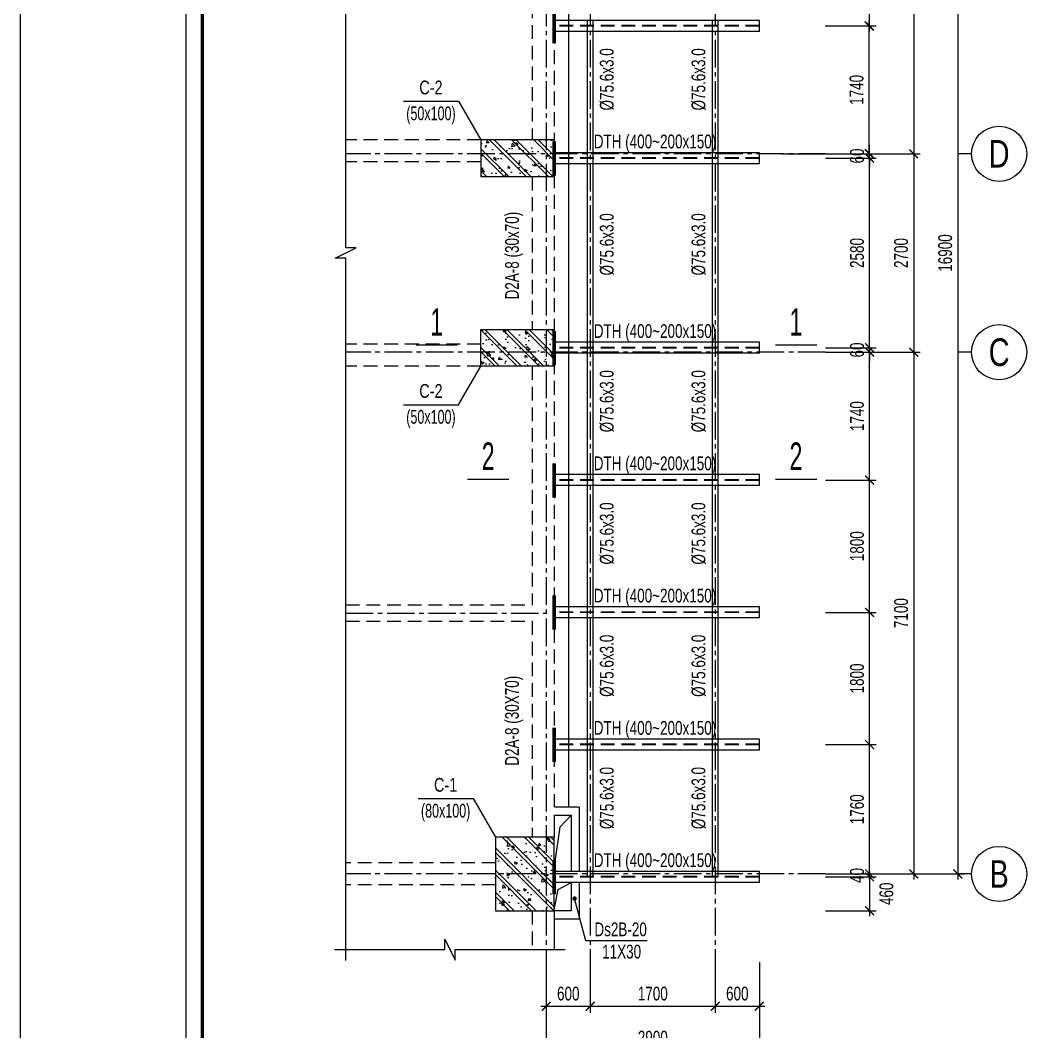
# Model space of a CAD drawing. Header units: millimetres. Extents: x 0 to 63075, y 0 to 44550.
# Drawn here: x 0 to 13894, y 20901 to 34661 of the extents above; entities that cross this region are included whole.
import ezdxf
from ezdxf.enums import TextEntityAlignment as Align

# ---------------------------------------------------------------- set-up
doc = ezdxf.new("R2010")
doc.units = ezdxf.units.MM
doc.header["$LTSCALE"] = 250
doc.header["$MEASUREMENT"] = 0
doc.header["$PDMODE"] = 3
doc.linetypes.add('CENTER2', pattern=[1.125, 0.75, -0.125, 0.125, -0.125])
doc.linetypes.add('HIDDEN', pattern=[0.375, 0.25, -0.125])
doc.layers.get('0').update_dxf_attribs({"linetype": 'CONTINUOUS'})
doc.layers.get('Defpoints').update_dxf_attribs({"linetype": 'CONTINUOUS'})
for name, color, linetype in [('CDC-KHUNGTEN', 9, 'CONTINUOUS'), ('CDC.01.AXIS', 160, 'CENTER2'), ('CDC.02.DIM', 1, 'CONTINUOUS'), ('CDC.03.BORDER', 3, 'CONTINUOUS'), ('CDC.04.HIDDEN', 8, 'HIDDEN'), ('CDC.05.STEEL', 4, 'CONTINUOUS'), ('CDC.06.TEXT', 2, 'CONTINUOUS'), ('CDC.07.TEXTCOL', 3, 'CONTINUOUS'), ('CDC.08.TEXTBEAM', 2, 'CONTINUOUS'), ('CDC.10.HATCH', 251, 'CONTINUOUS'), ('CDC.11.NOTE', 8, 'CONTINUOUS'), ('TEXTCOL_SHAPE', 6, 'CONTINUOUS')]:
    doc.layers.add(name, color=color, linetype=linetype)
doc.styles.add('ARIAL', font='arial.ttf', dxfattribs={"width": 0.6})
doc.styles.add('BIGTEXT', font='arial.ttf', dxfattribs={"width": 0.8})
doc.styles.add('KCS_BIGTEXT', font='arial.ttf', dxfattribs={"width": 0.75})
doc.styles.add('KCS_SMTEXT', font='arial.ttf', dxfattribs={"width": 0.7})
doc.styles.add('SMTEXT', font='arial.ttf', dxfattribs={"width": 0.75})
doc.styles.add('vnsimplexh', font='arial.ttf', dxfattribs={"width": 0.7})
doc.dimstyles.new('KCS_DIM75', dxfattribs={"dimscale": 75, "dimtxt": 2.5, "dimasz": 1.6, "dimexe": 1.2, "dimexo": 0, "dimgap": 1, "dimtad": 1, "dimdec": 0, "dimzin": 0, "dimdsep": 46, "dimtxsty": 'KCS_SMTEXT', "dimblk": 'ARCHTICK', "dimcen": 0, "dimdle": 1, "dimclrd": 256, "dimclre": 256, "dimclrt": 2, "dimadec": 0, "dimazin": 0, "dimtfac": 1, "dimtdec": 0, "dimtix": 1, "dimtmove": 2, "dimatfit": 3, "dimfxl": 1, "dimtolj": 1, "dimtzin": 0, "dimarcsym": 0})
pattern_1 = [(130, (1636546.74, -532985.8), (-358.63009, -31.37607), [37.5, -412.5]), (185, (1636546.74, -532985.8), (69.37567, 376.09607), [30, -330]), (79.5486, (1636516.86, -532988.4), (-289.25469, 344.71977), [31.870095, -350.571056]), (133.8158, (1636546.74, -532885.8), (-533.62052, -82.75951), [56.25, -618.75]), (83.3644, (1636502.27, -532892.7), (-467.33135, 487.05894), [47.80514, -525.8565]), (188.8158, (1636546.74, -532885.8), (-467.33097, 487.0593), [45, -495]), (159, (1636496.74, -532910.8), (-298.453526, -201.309445), [37.5, -412.5]), (214, (1636496.74, -532910.8), (-121.657666, 362.57502), [30, -330]), (108.5486, (1636471.87, -532927.56), (-420.111314, 161.26525), [31.870095, -350.571056]), (142.5, (1636546.74, -532985.79), (-6.079928, 166.446927), [0, -326, 0, -335, 0, -331.25]), (172.5, (1636546.74, -532985.79), (-131.534769, 197.205856), [0, -191, 0, -318.5, 0, -126.25]), (212.5, (1636658.24, -532985.79), (-266.911218, -11.277436), [0, -125, 0, -390, 0, -517.5]), (222.5, (1636708.24, -532985.79), (-291.593085, 50.05249), [0, -162.5, 0, -259, 0, -367.5]), (135, (1636546.74, -532985.79), (150.26019, 150.26019), []), (135, (1636546.74, -532924.54), (150.26019, 150.26019), [])]

# ---------------------------------------------------------------- blocks, each defined once
blk = doc.blocks.new('_ArchTick')
at = {"color": 0, "linetype": 'ByBlock', "const_width": 0.15}
blk.add_lwpolyline([(-0.5, -0.5), (0.5, 0.5)], dxfattribs=at)
blk = doc.blocks.new('*D30')
at = {"layer": 'CDC.02.DIM', "lineweight": -2, "transparency": 16777216}
for p, q in [((12154, 40021), (12154, 32771)), ((10954, 39946), (12244, 39946)), ((10954, 32846), (12244, 32846))]:
    blk.add_line(p, q, dxfattribs=at)
at = {"layer": 'Defpoints', "color": 0, "transparency": 16777216}
for p in [(10954, 39946), (10954, 32846), (12154, 32846)]:
    blk.add_point(p, dxfattribs=at)
at = {"layer": 'CDC.02.DIM', "lineweight": -2, "transparency": 16777216, "xscale": 120, "yscale": 120, "zscale": 120}
for p, rotation in [((12154, 39946), 90), ((12154, 32846), 270)]:
    blk.add_blockref('_ArchTick', p, dxfattribs=dict(at, rotation=rotation))
at = {"layer": 'CDC.02.DIM', "color": 2, "transparency": 16777216, "insert": (11983, 36396), "char_height": 187.5, "attachment_point": 5, "rotation": 90, "style": 'KCS_SMTEXT'}
blk.add_mtext('\\A1;7100', dxfattribs=at)
blk = doc.blocks.new('*D31')
at = {"layer": 'CDC.02.DIM', "lineweight": -2, "transparency": 16777216}
for p, q in [((10954, 32846), (12244, 32846)), ((12154, 32921), (12154, 30071)), ((10954, 30146), (12244, 30146))]:
    blk.add_line(p, q, dxfattribs=at)
at = {"layer": 'Defpoints', "color": 0, "transparency": 16777216}
for p in [(10954, 32846), (10954, 30146), (12154, 30146)]:
    blk.add_point(p, dxfattribs=at)
at = {"layer": 'CDC.02.DIM', "lineweight": -2, "transparency": 16777216, "xscale": 120, "yscale": 120, "zscale": 120}
for p, rotation in [((12154, 32846), 90), ((12154, 30146), 270)]:
    blk.add_blockref('_ArchTick', p, dxfattribs=dict(at, rotation=rotation))
at = {"layer": 'CDC.02.DIM', "color": 2, "transparency": 16777216, "insert": (11983, 31496), "char_height": 187.5, "attachment_point": 5, "rotation": 90, "style": 'KCS_SMTEXT'}
blk.add_mtext('\\A1;2700', dxfattribs=at)
blk = doc.blocks.new('*D32')
at = {"layer": 'CDC.02.DIM', "lineweight": -2, "transparency": 16777216}
for p, q in [((12154, 30221), (12154, 22971)), ((10954, 30146), (12244, 30146)), ((10954, 23046), (12244, 23046))]:
    blk.add_line(p, q, dxfattribs=at)
at = {"layer": 'Defpoints', "color": 0, "transparency": 16777216}
for p in [(10954, 30146), (10954, 23046), (12154, 23046)]:
    blk.add_point(p, dxfattribs=at)
at = {"layer": 'CDC.02.DIM', "lineweight": -2, "transparency": 16777216, "xscale": 120, "yscale": 120, "zscale": 120}
for p, rotation in [((12154, 30146), 90), ((12154, 23046), 270)]:
    blk.add_blockref('_ArchTick', p, dxfattribs=dict(at, rotation=rotation))
at = {"layer": 'CDC.02.DIM', "color": 2, "transparency": 16777216, "insert": (11983, 26596), "char_height": 187.5, "attachment_point": 5, "rotation": 90, "style": 'KCS_SMTEXT'}
blk.add_mtext('\\A1;7100', dxfattribs=at)
blk = doc.blocks.new('*D33')
at = {"layer": 'CDC.02.DIM', "lineweight": -2, "transparency": 16777216}
for p, q in [((11554, 23081), (11554, 22471)), ((10954, 23006), (11644, 23006)), ((10954, 22546), (11644, 22546))]:
    blk.add_line(p, q, dxfattribs=at)
at = {"layer": 'Defpoints', "color": 0, "transparency": 16777216}
for p in [(10954, 23006), (10954, 22546), (11554, 22546)]:
    blk.add_point(p, dxfattribs=at)
at = {"layer": 'CDC.02.DIM', "lineweight": -2, "transparency": 16777216, "xscale": 120, "yscale": 120, "zscale": 120}
for p, rotation in [((11554, 23006), 90), ((11554, 22546), 270)]:
    blk.add_blockref('_ArchTick', p, dxfattribs=dict(at, rotation=rotation))
at = {"layer": 'CDC.02.DIM', "color": 2, "transparency": 16777216, "insert": (11783, 22776), "char_height": 187.5, "attachment_point": 5, "rotation": 90, "style": 'KCS_SMTEXT'}
blk.add_mtext('\\A1;460', dxfattribs=at)
blk = doc.blocks.new('*D35')
at = {"layer": 'CDC.02.DIM', "lineweight": -2, "transparency": 16777216}
for p, q in [((11548, 32771), (11548, 34661)), ((10948, 34586), (11638, 34586)), ((10358, 32846), (11638, 32846))]:
    blk.add_line(p, q, dxfattribs=at)
at = {"layer": 'Defpoints', "color": 0, "transparency": 16777216}
for p in [(10948, 34586), (11548, 34586), (10358, 32846)]:
    blk.add_point(p, dxfattribs=at)
at = {"layer": 'CDC.02.DIM', "lineweight": -2, "transparency": 16777216, "xscale": 120, "yscale": 120, "zscale": 120}
for p, rotation in [((11548, 34586), 90), ((11548, 32846), 270)]:
    blk.add_blockref('_ArchTick', p, dxfattribs=dict(at, rotation=rotation))
at = {"layer": 'CDC.02.DIM', "color": 2, "transparency": 16777216, "insert": (11377, 33716), "char_height": 187.5, "attachment_point": 5, "rotation": 90, "style": 'KCS_SMTEXT'}
blk.add_mtext('\\A1;1740', dxfattribs=at)
blk = doc.blocks.new('*D37')
at = {"layer": 'CDC.02.DIM', "lineweight": -2, "transparency": 16777216}
for p, q in [((11554, 30131), (11554, 32861)), ((10954, 32786), (11644, 32786)), ((10954, 30206), (11644, 30206))]:
    blk.add_line(p, q, dxfattribs=at)
at = {"layer": 'Defpoints', "color": 0, "transparency": 16777216}
for p in [(10954, 32786), (11554, 32786), (10954, 30206)]:
    blk.add_point(p, dxfattribs=at)
at = {"layer": 'CDC.02.DIM', "lineweight": -2, "transparency": 16777216, "xscale": 120, "yscale": 120, "zscale": 120}
for p, rotation in [((11554, 32786), 90), ((11554, 30206), 270)]:
    blk.add_blockref('_ArchTick', p, dxfattribs=dict(at, rotation=rotation))
at = {"layer": 'CDC.02.DIM', "color": 2, "transparency": 16777216, "insert": (11383, 31496), "char_height": 187.5, "attachment_point": 5, "rotation": 90, "style": 'KCS_SMTEXT'}
blk.add_mtext('\\A1;2580', dxfattribs=at)
blk = doc.blocks.new('*D38')
at = {"layer": 'CDC.02.DIM', "lineweight": -2, "transparency": 16777216}
for p, q in [((10954, 28406), (11644, 28406)), ((11554, 26531), (11554, 28481)), ((10954, 26606), (11644, 26606))]:
    blk.add_line(p, q, dxfattribs=at)
at = {"layer": 'Defpoints', "color": 0, "transparency": 16777216}
for p in [(10954, 28406), (11554, 28406), (10954, 26606)]:
    blk.add_point(p, dxfattribs=at)
at = {"layer": 'CDC.02.DIM', "lineweight": -2, "transparency": 16777216, "xscale": 120, "yscale": 120, "zscale": 120}
for p, rotation in [((11554, 28406), 90), ((11554, 26606), 270)]:
    blk.add_blockref('_ArchTick', p, dxfattribs=dict(at, rotation=rotation))
at = {"layer": 'CDC.02.DIM', "color": 2, "transparency": 16777216, "insert": (11383, 27506), "char_height": 187.5, "attachment_point": 5, "rotation": 90, "style": 'KCS_SMTEXT'}
blk.add_mtext('\\A1;1800', dxfattribs=at)
blk = doc.blocks.new('*D39')
at = {"layer": 'CDC.02.DIM', "lineweight": -2, "transparency": 16777216}
for p, q in [((11554, 24731), (11554, 26681)), ((10954, 26606), (11644, 26606)), ((10954, 24806), (11644, 24806))]:
    blk.add_line(p, q, dxfattribs=at)
at = {"layer": 'Defpoints', "color": 0, "transparency": 16777216}
for p in [(10954, 26606), (11554, 26606), (10954, 24806)]:
    blk.add_point(p, dxfattribs=at)
at = {"layer": 'CDC.02.DIM', "lineweight": -2, "transparency": 16777216, "xscale": 120, "yscale": 120, "zscale": 120}
for p, rotation in [((11554, 26606), 90), ((11554, 24806), 270)]:
    blk.add_blockref('_ArchTick', p, dxfattribs=dict(at, rotation=rotation))
at = {"layer": 'CDC.02.DIM', "color": 2, "transparency": 16777216, "insert": (11383, 25706), "char_height": 187.5, "attachment_point": 5, "rotation": 90, "style": 'KCS_SMTEXT'}
blk.add_mtext('\\A1;1800', dxfattribs=at)
blk = doc.blocks.new('*D40')
at = {"layer": 'CDC.02.DIM', "lineweight": -2, "transparency": 16777216}
for p, q in [((11554, 22971), (11554, 24881)), ((10954, 24806), (11644, 24806)), ((10954, 23046), (11644, 23046))]:
    blk.add_line(p, q, dxfattribs=at)
at = {"layer": 'Defpoints', "color": 0, "transparency": 16777216}
for p in [(10954, 24806), (11554, 24806), (10954, 23046)]:
    blk.add_point(p, dxfattribs=at)
at = {"layer": 'CDC.02.DIM', "lineweight": -2, "transparency": 16777216, "xscale": 120, "yscale": 120, "zscale": 120}
for p, rotation in [((11554, 24806), 90), ((11554, 23046), 270)]:
    blk.add_blockref('_ArchTick', p, dxfattribs=dict(at, rotation=rotation))
at = {"layer": 'CDC.02.DIM', "color": 2, "transparency": 16777216, "insert": (11383, 23926), "char_height": 187.5, "attachment_point": 5, "rotation": 90, "style": 'KCS_SMTEXT'}
blk.add_mtext('\\A1;1760', dxfattribs=at)
blk = doc.blocks.new('*D41')
at = {"layer": 'CDC.02.DIM', "lineweight": -2, "transparency": 16777216}
for p, q in [((11554, 28331), (11554, 30221)), ((10954, 30146), (11644, 30146)), ((10954, 28406), (11644, 28406))]:
    blk.add_line(p, q, dxfattribs=at)
at = {"layer": 'Defpoints', "color": 0, "transparency": 16777216}
for p in [(10954, 30146), (11554, 30146), (10954, 28406)]:
    blk.add_point(p, dxfattribs=at)
at = {"layer": 'CDC.02.DIM', "lineweight": -2, "transparency": 16777216, "xscale": 120, "yscale": 120, "zscale": 120}
for p, rotation in [((11554, 30146), 90), ((11554, 28406), 270)]:
    blk.add_blockref('_ArchTick', p, dxfattribs=dict(at, rotation=rotation))
at = {"layer": 'CDC.02.DIM', "color": 2, "transparency": 16777216, "insert": (11383, 29276), "char_height": 187.5, "attachment_point": 5, "rotation": 90, "style": 'KCS_SMTEXT'}
blk.add_mtext('\\A1;1740', dxfattribs=at)
blk = doc.blocks.new('*D54')
at = {"layer": 'CDC.02.DIM', "lineweight": -2, "transparency": 16777216}
for p, q in [((11554, 34511), (11554, 36461)), ((10954, 36386), (11644, 36386)), ((10954, 34586), (11644, 34586))]:
    blk.add_line(p, q, dxfattribs=at)
at = {"layer": 'Defpoints', "color": 0, "transparency": 16777216}
for p in [(10954, 36386), (11554, 36386), (10954, 34586)]:
    blk.add_point(p, dxfattribs=at)
at = {"layer": 'CDC.02.DIM', "lineweight": -2, "transparency": 16777216, "xscale": 120, "yscale": 120, "zscale": 120}
for p, rotation in [((11554, 36386), 90), ((11554, 34586), 270)]:
    blk.add_blockref('_ArchTick', p, dxfattribs=dict(at, rotation=rotation))
at = {"layer": 'CDC.02.DIM', "color": 2, "transparency": 16777216, "insert": (11383, 35486), "char_height": 187.5, "attachment_point": 5, "rotation": 90, "style": 'KCS_SMTEXT'}
blk.add_mtext('\\A1;1800', dxfattribs=at)
blk = doc.blocks.new('_Axis name')
at = {"layer": 'CDC.02.DIM'}
blk.add_line((0, 2.5), (0, 0), dxfattribs=at)
blk.add_circle((0, 7.5), 5, dxfattribs=at)
at = {"layer": 'CDC.02.DIM', "style": 'BIGTEXT', "width": 0.75}
blk.add_attdef('.', text='', height=5, dxfattribs=at).set_placement((0, 7.5), align=Align.MIDDLE)
blk = doc.blocks.new('*D60')
at = {"layer": 'CDC.02.DIM', "lineweight": -2, "transparency": 16777216}
for p, q in [((11554, 23046), (11554, 23166)), ((10954, 23046), (11644, 23046)), ((10954, 23006), (11644, 23006)), ((11554, 23006), (11554, 23046)), ((11554, 23006), (11554, 22886))]:
    blk.add_line(p, q, dxfattribs=at)
at = {"layer": 'Defpoints', "color": 0, "transparency": 16777216}
for p in [(10954, 23046), (10954, 23006), (11554, 23046)]:
    blk.add_point(p, dxfattribs=at)
at = {"layer": 'CDC.02.DIM', "lineweight": -2, "transparency": 16777216, "xscale": 120, "yscale": 120, "zscale": 120}
for p, rotation in [((11554, 23046), 270), ((11554, 23006), 90)]:
    blk.add_blockref('_ArchTick', p, dxfattribs=dict(at, rotation=rotation))
at = {"layer": 'CDC.02.DIM', "color": 2, "transparency": 16777216, "insert": (11383, 23026), "char_height": 187.5, "attachment_point": 5, "rotation": 90, "style": 'KCS_SMTEXT'}
blk.add_mtext('\\A1;40', dxfattribs=at)
blk = doc.blocks.new('*D61')
at = {"layer": 'CDC.02.DIM', "lineweight": -2, "transparency": 16777216}
for p, q in [((11554, 30206), (11554, 30326)), ((10954, 30206), (11644, 30206)), ((11554, 30206), (11554, 30146)), ((10954, 30146), (11644, 30146)), ((11554, 30146), (11554, 30026))]:
    blk.add_line(p, q, dxfattribs=at)
at = {"layer": 'Defpoints', "color": 0, "transparency": 16777216}
for p in [(10954, 30206), (10954, 30146), (11554, 30146)]:
    blk.add_point(p, dxfattribs=at)
at = {"layer": 'CDC.02.DIM', "lineweight": -2, "transparency": 16777216, "xscale": 120, "yscale": 120, "zscale": 120}
for p, rotation in [((11554, 30206), 270), ((11554, 30146), 90)]:
    blk.add_blockref('_ArchTick', p, dxfattribs=dict(at, rotation=rotation))
at = {"layer": 'CDC.02.DIM', "color": 2, "transparency": 16777216, "insert": (11383, 30176), "char_height": 187.5, "attachment_point": 5, "rotation": 90, "style": 'KCS_SMTEXT'}
blk.add_mtext('\\A1;60', dxfattribs=at)
blk = doc.blocks.new('*D62')
at = {"layer": 'CDC.02.DIM', "lineweight": -2, "transparency": 16777216}
for p, q in [((11554, 32846), (11554, 32966)), ((10954, 32846), (11644, 32846)), ((11554, 32786), (11554, 32846)), ((10954, 32786), (11644, 32786)), ((11554, 32786), (11554, 32666))]:
    blk.add_line(p, q, dxfattribs=at)
at = {"layer": 'Defpoints', "color": 0, "transparency": 16777216}
for p in [(10954, 32846), (11554, 32846), (10954, 32786)]:
    blk.add_point(p, dxfattribs=at)
at = {"layer": 'CDC.02.DIM', "lineweight": -2, "transparency": 16777216, "xscale": 120, "yscale": 120, "zscale": 120}
for p, rotation in [((11554, 32846), 270), ((11554, 32786), 90)]:
    blk.add_blockref('_ArchTick', p, dxfattribs=dict(at, rotation=rotation))
at = {"layer": 'CDC.02.DIM', "color": 2, "transparency": 16777216, "insert": (11383, 32816), "char_height": 187.5, "attachment_point": 5, "rotation": 90, "style": 'KCS_SMTEXT'}
blk.add_mtext('\\A1;60', dxfattribs=at)
blk = doc.blocks.new('*D64')
at = {"layer": 'CDC.02.DIM', "lineweight": -2, "transparency": 16777216}
for p, q in [((12754, 40021), (12754, 22971)), ((11554, 39946), (12844, 39946)), ((11554, 23046), (12844, 23046))]:
    blk.add_line(p, q, dxfattribs=at)
at = {"layer": 'Defpoints', "color": 0, "transparency": 16777216}
for p in [(11554, 39946), (11554, 23046), (12754, 23046)]:
    blk.add_point(p, dxfattribs=at)
at = {"layer": 'CDC.02.DIM', "lineweight": -2, "transparency": 16777216, "xscale": 120, "yscale": 120, "zscale": 120}
for p, rotation in [((12754, 39946), 90), ((12754, 23046), 270)]:
    blk.add_blockref('_ArchTick', p, dxfattribs=dict(at, rotation=rotation))
at = {"layer": 'CDC.02.DIM', "color": 2, "transparency": 16777216, "insert": (12583, 31496), "char_height": 187.5, "attachment_point": 5, "rotation": 90, "style": 'KCS_SMTEXT'}
blk.add_mtext('\\A1;16900', dxfattribs=at)
blk = doc.blocks.new('GCC_02')
at = {"layer": 'CDC.06.TEXT'}
blk.add_line((-187.5, 0), (187.5, 0), dxfattribs=at)
at = {"layer": 'CDC.06.TEXT', "style": 'KCS_BIGTEXT', "width": 0.6}
blk.add_attdef('1', text='', height=250, dxfattribs=at).set_placement((-1.3, 83.3), align=Align.CENTER)
blk = doc.blocks.new('*D65')
at = {"layer": 'CDC.02.DIM', "lineweight": -2, "transparency": 16777216}
for p, q in [((7154, 21846), (7154, 20556)), ((10054, 21846), (10054, 20556)), ((7079, 20646), (10129, 20646))]:
    blk.add_line(p, q, dxfattribs=at)
at = {"layer": 'Defpoints', "color": 0, "transparency": 16777216}
for p in [(7154, 21846), (10054, 21846), (10054, 20646)]:
    blk.add_point(p, dxfattribs=at)
at = {"layer": 'CDC.02.DIM', "lineweight": -2, "transparency": 16777216, "xscale": 120, "yscale": 120, "zscale": 120, "rotation": 180}
blk.add_blockref('_ArchTick', (7154, 20646), dxfattribs=at)
at = {"layer": 'CDC.02.DIM', "lineweight": -2, "transparency": 16777216, "xscale": 120, "yscale": 120, "zscale": 120}
blk.add_blockref('_ArchTick', (10054, 20646), dxfattribs=at)
at = {"layer": 'CDC.02.DIM', "color": 2, "transparency": 16777216, "insert": (8604, 20817), "char_height": 187.5, "attachment_point": 5, "style": 'KCS_SMTEXT'}
blk.add_mtext('\\A1;2900', dxfattribs=at)
blk = doc.blocks.new('*D66')
at = {"layer": 'CDC.02.DIM', "lineweight": -2, "transparency": 16777216}
for p, q in [((7754, 21846), (7754, 21156)), ((9454, 21846), (9454, 21156)), ((7679, 21246), (9529, 21246))]:
    blk.add_line(p, q, dxfattribs=at)
at = {"layer": 'Defpoints', "color": 0, "transparency": 16777216}
for p in [(7754, 21846), (9454, 21846), (9454, 21246)]:
    blk.add_point(p, dxfattribs=at)
at = {"layer": 'CDC.02.DIM', "lineweight": -2, "transparency": 16777216, "xscale": 120, "yscale": 120, "zscale": 120, "rotation": 180}
blk.add_blockref('_ArchTick', (7754, 21246), dxfattribs=at)
at = {"layer": 'CDC.02.DIM', "lineweight": -2, "transparency": 16777216, "xscale": 120, "yscale": 120, "zscale": 120}
blk.add_blockref('_ArchTick', (9454, 21246), dxfattribs=at)
at = {"layer": 'CDC.02.DIM', "color": 2, "transparency": 16777216, "insert": (8604, 21417), "char_height": 187.5, "attachment_point": 5, "style": 'KCS_SMTEXT'}
blk.add_mtext('\\A1;1700', dxfattribs=at)
blk = doc.blocks.new('*D67')
at = {"layer": 'CDC.02.DIM', "lineweight": -2, "transparency": 16777216}
for p, q in [((9454, 21846), (9454, 21156)), ((10054, 21846), (10054, 21156)), ((9379, 21246), (10129, 21246))]:
    blk.add_line(p, q, dxfattribs=at)
at = {"layer": 'Defpoints', "color": 0, "transparency": 16777216}
for p in [(9454, 21846), (10054, 21846), (10054, 21246)]:
    blk.add_point(p, dxfattribs=at)
at = {"layer": 'CDC.02.DIM', "lineweight": -2, "transparency": 16777216, "xscale": 120, "yscale": 120, "zscale": 120, "rotation": 180}
blk.add_blockref('_ArchTick', (9454, 21246), dxfattribs=at)
at = {"layer": 'CDC.02.DIM', "lineweight": -2, "transparency": 16777216, "xscale": 120, "yscale": 120, "zscale": 120}
blk.add_blockref('_ArchTick', (10054, 21246), dxfattribs=at)
at = {"layer": 'CDC.02.DIM', "color": 2, "transparency": 16777216, "insert": (9754, 21417), "char_height": 187.5, "attachment_point": 5, "style": 'KCS_SMTEXT'}
blk.add_mtext('\\A1;600', dxfattribs=at)
blk = doc.blocks.new('*D68')
at = {"layer": 'CDC.02.DIM', "lineweight": -2, "transparency": 16777216}
for p, q in [((7154, 21846), (7154, 21156)), ((7754, 21846), (7754, 21156)), ((7079, 21246), (7829, 21246))]:
    blk.add_line(p, q, dxfattribs=at)
at = {"layer": 'Defpoints', "color": 0, "transparency": 16777216}
for p in [(7154, 21846), (7754, 21846), (7754, 21246)]:
    blk.add_point(p, dxfattribs=at)
at = {"layer": 'CDC.02.DIM', "lineweight": -2, "transparency": 16777216, "xscale": 120, "yscale": 120, "zscale": 120, "rotation": 180}
blk.add_blockref('_ArchTick', (7154, 21246), dxfattribs=at)
at = {"layer": 'CDC.02.DIM', "lineweight": -2, "transparency": 16777216, "xscale": 120, "yscale": 120, "zscale": 120}
blk.add_blockref('_ArchTick', (7754, 21246), dxfattribs=at)
at = {"layer": 'CDC.02.DIM', "color": 2, "transparency": 16777216, "insert": (7454, 21417), "char_height": 187.5, "attachment_point": 5, "style": 'KCS_SMTEXT'}
blk.add_mtext('\\A1;600', dxfattribs=at)
blk = doc.blocks.new('Khung tên chuẩn')
at = {"layer": 'CDC-KHUNGTEN', "color": 8}
blk.add_lwpolyline([(75096, 1100), (83000, 1100), (83000, 58300), (3000, 58300), (3000, 1100), (75096, 1100)], dxfattribs=at)
at = {"layer": 'CDC-KHUNGTEN', "color": 255, "lineweight": 60}
blk.add_lwpolyline([(74900, 1400), (74900, 58000), (3300, 58000), (3300, 1400), (74900, 1400)], close=True, dxfattribs=at)
at = {"layer": 'Defpoints', "color": 1, "ltscale": 0.2}
blk.add_lwpolyline([(0, 0), (0, 59400), (84100, 59400), (84100, 0), (0, 0)], close=True, dxfattribs=at)

msp = doc.modelspace()

# ---------------------------------------------------------------- hatches: boundary and pattern name
at = {"layer": 'CDC.10.HATCH'}
h = msp.add_hatch(dxfattribs=at)
h.set_pattern_fill('CHAU-01', color=256, scale=50, style=0, pattern_type=2)
h.set_pattern_definition(pattern_1)
h.paths.add_polyline_path([(6263.7, 33036.1), (7263.7, 33036.1), (7263.7, 32536.1), (6263.7, 32536.1)])
h = msp.add_hatch(dxfattribs=at)
h.set_pattern_fill('CHAU-01', color=256, scale=50, style=0, pattern_type=2)
h.set_pattern_definition(pattern_1)
h.paths.add_polyline_path([(6263.7, 30456.1), (7263.7, 30456.1), (7263.7, 29956.1), (6263.7, 29956.1)])
h = msp.add_hatch(dxfattribs=at)
h.set_pattern_fill('CHAU-01', color=256, scale=50, style=0, pattern_type=2)
h.set_pattern_definition(pattern_1)
h.paths.add_polyline_path([(6463.7, 22546.1), (6463.7, 23546.1), (7263.7, 23546.1), (7263.7, 22546.1)])

# ---------------------------------------------------------------- linework, layer by layer
at = {"layer": 'CDC.01.AXIS', "ltscale": 2}
for p, q in [((7153.7, 41146.1), (7153.7, 21846.1)), ((7753.7, 41146.1), (7753.7, 21846.1)), ((9453.7, 41146.1), (9453.7, 21846.1)), ((10953.7, 32846.1), (4425.5, 32846.1)), ((10953.7, 30146.1), (4425.5, 30146.1)), ((4425.5, 26596.1), (7153.7, 26596.1)), ((10953.7, 23046.1), (4425.5, 23046.1))]:
    msp.add_line(p, q, dxfattribs=at)
at = {"layer": 'CDC.03.BORDER'}
for p, q in [((10053.7, 34661.1), (7263.7, 34661.1)), ((10053.7, 34511.1), (10053.7, 34661.1)), ((10053.7, 34511.1), (7263.7, 34511.1)), ((7715.7, 32861.1), (7715.7, 34511.1)), ((7791.7, 32861.1), (7791.7, 34511.1)), ((9415.7, 32861.1), (9415.7, 34511.1)), ((9491.7, 32861.1), (9491.7, 34511.1)), ((10053.7, 32861.1), (7263.7, 32861.1)), ((10053.7, 32711.1), (10053.7, 32861.1)), ((10053.7, 32711.1), (7263.7, 32711.1)), ((7715.7, 30281.1), (7715.7, 32711.1)), ((7791.7, 30281.1), (7791.7, 32711.1)), ((9415.7, 30281.1), (9415.7, 32711.1)), ((9491.7, 30281.1), (9491.7, 32711.1)), ((10053.7, 30281.1), (7263.7, 30281.1)), ((10053.7, 30131.1), (10053.7, 30281.1)), ((10053.7, 30131.1), (7263.7, 30131.1)), ((7715.7, 28481.1), (7715.7, 30131.1)), ((7791.7, 28481.1), (7791.7, 30131.1)), ((9415.7, 28481.1), (9415.7, 30131.1)), ((9491.7, 28481.1), (9491.7, 30131.1)), ((10053.7, 28481.1), (7263.7, 28481.1)), ((10053.7, 28331.1), (10053.7, 28481.1)), ((10053.7, 28331.1), (7263.7, 28331.1)), ((7715.7, 26681.1), (7715.7, 28331.1)), ((7791.7, 26681.1), (7791.7, 28331.1)), ((9415.7, 26681.1), (9415.7, 28331.1)), ((9491.7, 26681.1), (9491.7, 28331.1)), ((10053.7, 26681.1), (7263.7, 26681.1)), ((10053.7, 26531.1), (10053.7, 26681.1)), ((10053.7, 26531.1), (7263.7, 26531.1)), ((7715.7, 24881.1), (7715.7, 26531.1)), ((7791.7, 24881.1), (7791.7, 26531.1)), ((9415.7, 24881.1), (9415.7, 26531.1)), ((9491.7, 24881.1), (9491.7, 26531.1)), ((10053.7, 24881.1), (7263.7, 24881.1)), ((10053.7, 24731.1), (10053.7, 24881.1)), ((10053.7, 24731.1), (7263.7, 24731.1)), ((7715.7, 23081.1), (7715.7, 24731.1)), ((7791.7, 23081.1), (7791.7, 24731.1)), ((9415.7, 23081.1), (9415.7, 24731.1)), ((9491.7, 23081.1), (9491.7, 24731.1)), ((7603.7, 23956.1), (7603.7, 23081.1)), ((7263.7, 23846.1), (7263.7, 23546.1)), ((7263.7, 23846.1), (7493.7, 23846.1)), ((7493.7, 23846.1), (7493.7, 23081.1)), ((10053.7, 23081.1), (7263.7, 23081.1)), ((10053.7, 22931.1), (10053.7, 23081.1)), ((10053.7, 22931.1), (7263.7, 22931.1)), ((7493.7, 22931.1), (7493.7, 22546.1)), ((7603.7, 22931.1), (7603.7, 22436.1)), ((7263.7, 22546.1), (7263.7, 22016.3)), ((7493.7, 22546.1), (7263.7, 22546.1)), ((7263.7, 22436.1), (7603.7, 22436.1))]:
    msp.add_line(p, q, dxfattribs=at)
at = {"layer": 'CDC.03.BORDER', "elevation": 0}
for points in [[(7463.7, 32861.1), (7463.6, 36461.1)], [(7463.7, 30281.1), (7463.7, 32861.1)], [(7463.7, 26681.1), (7463.7, 30281.1)], [(7603.7, 23956.1), (7463.7, 23956.1), (7463.7, 26681.1)]]:
    msp.add_lwpolyline(points, dxfattribs=at)
at = {"layer": 'CDC.04.HIDDEN', "ltscale": 3}
for p, q in [((7263.7, 39036.1), (7263.7, 23956.1)), ((6963.7, 36286.1), (6963.7, 33036.1)), ((7715.7, 34511.1), (7715.7, 34661.1)), ((7791.7, 34511.1), (7791.7, 34661.1)), ((9415.7, 34511.1), (9415.7, 34661.1)), ((9491.7, 34511.1), (9491.7, 34661.1)), ((10053.7, 34590.1), (7263.7, 34590.1)), ((10053.7, 34582.1), (7263.7, 34582.1)), ((6263.7, 33036.1), (4425.5, 33036.1)), ((10053.7, 32790.1), (7263.7, 32790.1)), ((7715.7, 32711.1), (7715.7, 32861.1)), ((7791.7, 32711.1), (7791.7, 32861.1)), ((9415.7, 32711.1), (9415.7, 32861.1)), ((9491.7, 32711.1), (9491.7, 32861.1)), ((6263.7, 32736.1), (4425.5, 32736.1)), ((10053.7, 32782.1), (7263.7, 32782.1)), ((6963.7, 32536.1), (6963.7, 30456.1)), ((6263.7, 30256.1), (4425.5, 30256.1)), ((10053.7, 30210.1), (7263.7, 30210.1)), ((10053.7, 30202.1), (7263.7, 30202.1)), ((7715.7, 30131.1), (7715.7, 30281.1)), ((7791.7, 30131.1), (7791.7, 30281.1)), ((9415.7, 30131.1), (9415.7, 30281.1)), ((9491.7, 30131.1), (9491.7, 30281.1)), ((6263.7, 29956.1), (4425.5, 29956.1)), ((6963.7, 29956.1), (6963.7, 26706.1)), ((10053.7, 28410.1), (7263.7, 28410.1)), ((10053.7, 28402.1), (7263.7, 28402.1)), ((7715.7, 28331.1), (7715.7, 28481.1)), ((7791.7, 28331.1), (7791.7, 28481.1)), ((9415.7, 28331.1), (9415.7, 28481.1)), ((9491.7, 28331.1), (9491.7, 28481.1)), ((4425.5, 26706.1), (6963.7, 26706.1)), ((7715.7, 26531.1), (7715.7, 26681.1)), ((7791.7, 26531.1), (7791.7, 26681.1)), ((9415.7, 26531.1), (9415.7, 26681.1)), ((9491.7, 26531.1), (9491.7, 26681.1)), ((10053.7, 26610.1), (7263.7, 26610.1)), ((10053.7, 26602.1), (7263.7, 26602.1)), ((4425.5, 26486.1), (6963.7, 26486.1)), ((6963.7, 26486.1), (6963.7, 23546.1)), ((7715.7, 24731.1), (7715.7, 24881.1)), ((7791.7, 24731.1), (7791.7, 24881.1)), ((9415.7, 24731.1), (9415.7, 24881.1)), ((9491.7, 24731.1), (9491.7, 24881.1)), ((10053.7, 24810.1), (7263.7, 24810.1)), ((10053.7, 24802.1), (7263.7, 24802.1)), ((7463.7, 23956.1), (7263.7, 23956.1)), ((6463.7, 23196.1), (4425.5, 23196.1)), ((7715.7, 23010.1), (7715.7, 23081.1)), ((7791.7, 23010.1), (7791.7, 23081.1)), ((9415.7, 23010.1), (9415.7, 23081.1)), ((9491.7, 23010.1), (9491.7, 23081.1)), ((10053.7, 23010.1), (7263.7, 23010.1)), ((10053.7, 23002.1), (7263.7, 23002.1)), ((6463.7, 22896.1), (4425.5, 22896.1)), ((6963.7, 22546.1), (6963.7, 22016.3))]:
    msp.add_line(p, q, dxfattribs=at)
at = {"layer": 'CDC.05.STEEL', "const_width": 50, "elevation": 0}
for points in [[(7263.7, 34816), (7263.7, 34348.1)], [(7263.7, 33016), (7263.7, 32548.1)], [(7263.7, 30436), (7263.7, 29968.1)], [(7263.7, 23236), (7263.7, 22768.1)]]:
    msp.add_lwpolyline(points, dxfattribs=at)
at = {"layer": 'CDC.05.STEEL', "ltscale": 2000, "elevation": 0}
for points in [[(7263.7, 33036.1), (6263.7, 33036.1), (6263.7, 32536.1), (7263.7, 32536.1)], [(6263.7, 30456.1), (7263.7, 30456.1), (7263.7, 29956.1), (6263.7, 29956.1)], [(7263.7, 23546.1), (6463.7, 23546.1), (6463.7, 22546.1), (7263.7, 22546.1)]]:
    msp.add_lwpolyline(points, close=True, dxfattribs=at)
at = {"layer": 'CDC.05.STEEL', "const_width": 50}
for points in [[(7263.7, 28636), (7263.7, 28168.1)], [(7263.7, 26836), (7263.7, 26368.1)], [(7263.7, 25036), (7263.7, 24568.1)]]:
    msp.add_lwpolyline(points, dxfattribs=at)
at = {"layer": 'CDC.07.TEXTCOL', "color": 1, "elevation": 0}
for points in [[(5210.6, 33561.1), (5960.6, 33561.1), (6263.7, 33036.1)], [(5410.6, 24071.1), (6160.6, 24071.1), (6463.7, 23546.1)]]:
    msp.add_lwpolyline(points, dxfattribs=at)
at = {"layer": 'CDC.07.TEXTCOL', "color": 1}
msp.add_lwpolyline([(5210.6, 29431.1), (5960.6, 29431.1), (6263.7, 29956.1)], dxfattribs=at)
at = {"layer": 'CDC.11.NOTE'}
for p, q in [((7344.1, 23688.2), (7493.7, 23846.1)), ((7263.7, 23121.1), (7344.1, 23688.2)), ((7316, 22835.9), (7493.7, 22931.1)), ((7263.7, 22556.1), (7316, 22835.9))]:
    msp.add_line(p, q, dxfattribs=at)
at = {"layer": 'CDC.11.NOTE', "elevation": 0}
for points in [[(4425.5, 21866.3), (4425.5, 31424.1), (4281.5, 31424.1), (4569.5, 31568.1), (4425.5, 31568.1), (4425.5, 41168.1)], [(4275.5, 22016.3), (5772.6, 22016.3), (5772.6, 22160.3), (5916.6, 21872.3), (5916.6, 22016.3), (7413.7, 22016.3)]]:
    msp.add_lwpolyline(points, dxfattribs=at)
at = {"layer": 'CDC.11.NOTE', "const_width": 30}
msp.add_lwpolyline([(7555.1, 22711.2, -1), (7525.1, 22711.2, -1)], format="xyb", close=True, dxfattribs=at)
at = {"layer": 'CDC.11.NOTE'}
msp.add_lwpolyline([(8527.5, 22135.6), (7694.7, 22135.6), (7540.1, 22711.2)], dxfattribs=at)

# ---------------------------------------------------------------- block references
at = {"xscale": 0.7500000055733835, "yscale": 0.7500000055733835, "zscale": 0.7500000055733835}
msp.add_blockref('Khung tên chuẩn', (0, 0), dxfattribs=at)
ref = msp.add_blockref('_Axis name', (12753.7, 32846.1), dxfattribs=dict(xscale=75, yscale=75, zscale=75, rotation=270))
ref.add_attrib('.', 'D', dxfattribs={"layer": 'CDC.02.DIM', "height": 375, "style": 'BIGTEXT', "width": 0.75}).set_placement((13316.2, 32846.1), align=Align.MIDDLE)
at = {"xscale": 1.5, "yscale": 1.5, "zscale": 1.5}
for p, values in [((5666.1, 30244.6), {'1': '1'}), ((10553.7, 30244.6), {'1': '1'}), ((6366.1, 28418.8), {'1': '2'}), ((10553.7, 28418.8), {'1': '2'})]:
    msp.add_blockref('GCC_02', p, dxfattribs=at).add_auto_attribs(values)
ref = msp.add_blockref('_Axis name', (12753.7, 30146.1), dxfattribs=dict(xscale=75, yscale=75, zscale=75, rotation=270))
ref.add_attrib('.', 'C', dxfattribs={"layer": 'CDC.02.DIM', "height": 375, "style": 'BIGTEXT', "width": 0.75}).set_placement((13316.2, 30146.1), align=Align.MIDDLE)
ref = msp.add_blockref('_Axis name', (12753.7, 23046.1), dxfattribs=dict(xscale=75, yscale=75, zscale=75, rotation=270))
ref.add_attrib('.', 'B', dxfattribs={"layer": 'CDC.02.DIM', "height": 375, "style": 'BIGTEXT', "width": 0.75}).set_placement((13316.2, 23046.1), align=Align.MIDDLE)

# ---------------------------------------------------------------- texts
at = {"layer": 'CDC.07.TEXTCOL', "style": 'SMTEXT', "width": 0.75}
for s, p in [('C-2', (5585.6, 33748.6)), ('C-2', (5585.6, 29618.6)), ('C-1', (5785.6, 24258.6))]:
    msp.add_text(s, height=187.5, dxfattribs=at).set_placement(p, align=Align.MIDDLE)
at = {"layer": 'CDC.08.TEXTBEAM', "style": 'vnsimplexh', "width": 0.7}
for p in [(8071.1, 33436), (9318.6, 33436), (8071.1, 31190.5), (9318.6, 31190.5), (8071.1, 29056), (9318.6, 29056), (8071.1, 27256), (9318.6, 27256), (8071.1, 25456), (9318.6, 25456), (8071.1, 23656), (9318.6, 23656)]:
    msp.add_text('%%C75.6x3.0', height=187.5, rotation=90, dxfattribs=at).set_placement(p)
for p in [(7800.9, 32920.1), (7800.9, 30340.1), (7800.9, 28540.1), (7800.9, 26740.1), (7800.9, 24940.1), (7800.9, 23140.1)]:
    msp.add_text('DTH (400~200x150)', height=187.5, dxfattribs=at).set_placement(p)
at = {"layer": 'CDC.08.TEXTBEAM', "style": 'ARIAL', "width": 0.7}
for s, p in [('D2A-8 (30x70)', (6688.1, 31460.3)), ('D2A-8 (30X70)', (6688.1, 25130.9))]:
    msp.add_text(s, height=187.5, rotation=90, dxfattribs=at).set_placement(p, align=Align.MIDDLE_CENTER)
for s, p in [('Ds2B-20', (8166.3, 22292.3)), ('11X30', (8179.9, 21989))]:
    msp.add_text(s, height=187.5, dxfattribs=at).set_placement(p, align=Align.MIDDLE_CENTER)
at = {"layer": 'TEXTCOL_SHAPE', "style": 'SMTEXT', "width": 0.65}
for s, p in [('(50x100)', (5585.6, 33373.6)), ('(50x100)', (5585.6, 29243.6)), ('(80x100)', (5785.6, 23883.6))]:
    msp.add_text(s, height=187.5, dxfattribs=at).set_placement(p, align=Align.MIDDLE)

# ---------------------------------------------------------------- dimensions: what is measured, and where the dimension line sits
at = {"layer": 'CDC.02.DIM'}
for base, p1, p2, picture, middle in [((12153.7, 32846.1), (10953.7, 39946.1), (10953.7, 32846.1), '*D30', (11983, 36396.1)), ((12753.7, 23046.1), (11553.7, 39946.1), (11553.7, 23046.1), '*D64', (12583, 31496.1)), ((11553.7, 36386.1), (10953.7, 34586.1), (10953.7, 36386.1), '*D54', (11383, 35486.1)), ((11548, 34586.1), (10357.7, 32846.1), (10948, 34586.1), '*D35', (11377.3, 33716.1)), ((11553.7, 32846.1), (10953.7, 32786.1), (10953.7, 32846.1), '*D62', (11383, 32816.1)), ((12153.7, 30146.1), (10953.7, 32846.1), (10953.7, 30146.1), '*D31', (11983, 31496.1)), ((11553.7, 32786.1), (10953.7, 30206.1), (10953.7, 32786.1), '*D37', (11383, 31496.1)), ((11553.7, 30146.1), (10953.7, 30206.1), (10953.7, 30146.1), '*D61', (11383, 30176.1)), ((12153.7, 23046.1), (10953.7, 30146.1), (10953.7, 23046.1), '*D32', (11983, 26596.1)), ((11553.7, 30146.1), (10953.7, 28406.1), (10953.7, 30146.1), '*D41', (11383, 29276.1)), ((11553.7, 28406.1), (10953.7, 26606.1), (10953.7, 28406.1), '*D38', (11383, 27506.1)), ((11553.7, 26606.1), (10953.7, 24806.1), (10953.7, 26606.1), '*D39', (11383, 25706.1)), ((11553.7, 24806.1), (10953.7, 23046.1), (10953.7, 24806.1), '*D40', (11383, 23926.1)), ((11553.7, 23046.1), (10953.7, 23006.1), (10953.7, 23046.1), '*D60', (11383, 23026.1))]:
    dim = msp.add_linear_dim(base=base, p1=p1, p2=p2, angle=90, dimstyle='KCS_DIM75', dxfattribs=at)
    dim.commit()
    dim.dimension.update_dxf_attribs({"geometry": picture, "text_midpoint": middle})
dim = msp.add_linear_dim(base=(11553.7, 22546.1), p1=(10953.7, 23006.1), p2=(10953.7, 22546.1), angle=90, dimstyle='KCS_DIM75', dxfattribs=at)
dim.commit()
dim.dimension.update_dxf_attribs({"geometry": '*D33', "text_midpoint": (11783, 22776.1), "dimtype": 160})
for base, p1, p2, picture, middle in [((10053.7, 20646.1), (7153.7, 21846.1), (10053.7, 21846.1), '*D65', (8603.7, 20816.8)), ((7753.7, 21246.1), (7153.7, 21846.1), (7753.7, 21846.1), '*D68', (7453.7, 21416.8)), ((9453.7, 21246.1), (7753.7, 21846.1), (9453.7, 21846.1), '*D66', (8603.7, 21416.8)), ((10053.7, 21246.1), (9453.7, 21846.1), (10053.7, 21846.1), '*D67', (9753.7, 21416.8))]:
    dim = msp.add_linear_dim(base=base, p1=p1, p2=p2, dimstyle='KCS_DIM75', dxfattribs=at)
    dim.commit()
    dim.dimension.update_dxf_attribs({"geometry": picture, "text_midpoint": middle})

doc.saveas('drawing.dxf')
